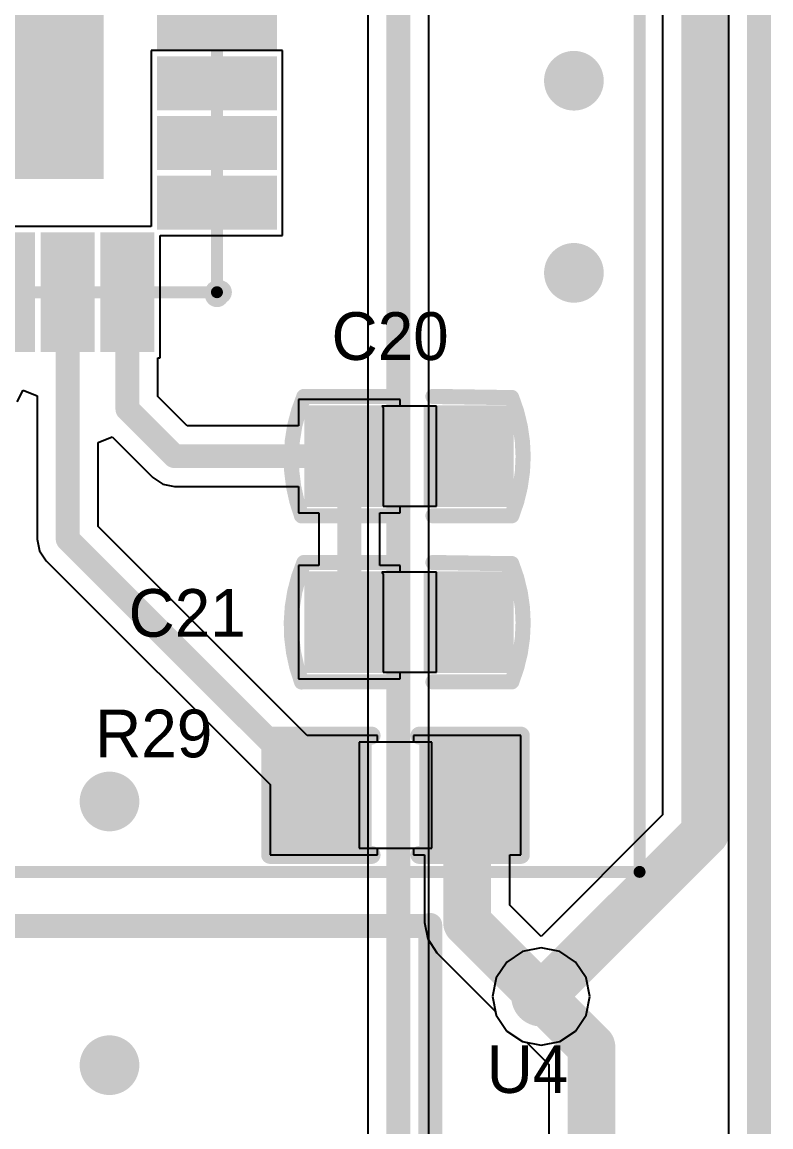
# Model space of a CAD drawing. Extents: x 10.58 to 11.54, y 9.91 to 15.27.
# Drawn here: x 11.174 to 11.421, y 12.2227 to 12.5872 of the extents above; entities that cross this region are included whole.
import ezdxf

# ---------------------------------------------------------------- set-up
doc = ezdxf.new("R2010")
doc.units = 0
doc.layers.get('0').update_dxf_attribs({"linetype": 'CONTINUOUS'})
for name, color, linetype in [('BOTTOMLAYER', 5, 'CONTINUOUS'), ('KEEPOUTLAYER', 6, 'CONTINUOUS'), ('MECHANICAL15', 56, 'CONTINUOUS'), ('MULTILAYER', 9, 'CONTINUOUS'), ('TOPLAYER', 1, 'CONTINUOUS'), ('TOPOVERLAY', 2, 'CONTINUOUS'), ('TOPPASTE', 8, 'CONTINUOUS'), ('TOPSOLDER', 216, 'CONTINUOUS'), ('VIAHOLELAYER', 16, 'CONTINUOUS')]:
    doc.layers.add(name, color=color, linetype=linetype)

# ---------------------------------------------------------------- blocks, each defined once
blk = doc.blocks.new('QFN32_AUDO01_2')
at = {"layer": 'MECHANICAL15', "const_width": 0.003937}
for points in [[(0, -0.019685), (0, 0.019685)], [(0.019685, 0), (-0.019685, 0)]]:
    blk.add_lwpolyline(points, dxfattribs=at)
at = {"layer": 'MECHANICAL15', "const_width": 0.001969}
for points in [[(-0.000984, 0.019685, 1), (0.000984, 0.019685, 1)], [(-0.020669, 0, 1), (-0.018701, 0, 1)], [(0.018701, 0, 1), (0.020669, 0, 1)], [(-0.000984, -0.019685, 1), (0.000984, -0.019685, 1)]]:
    blk.add_lwpolyline(points, format="xyb", close=True, dxfattribs=at)
at = {"layer": 'TOPLAYER'}
for points in [[(-0.073819, 0.082677), (-0.063976, 0.082677), (-0.073819, 0.114173), (-0.063976, 0.114173)], [(-0.054134, 0.082677), (-0.044291, 0.082677), (-0.054134, 0.114173), (-0.044291, 0.114173)], [(-0.034449, 0.082677), (-0.024606, 0.082677), (-0.034449, 0.114173), (-0.024606, 0.114173)], [(-0.014764, 0.082677), (-0.004921, 0.082677), (-0.014764, 0.114173), (-0.004921, 0.114173)], [(0.004921, 0.082677), (0.014764, 0.082677), (0.004921, 0.114173), (0.014764, 0.114173)], [(0.024606, 0.082677), (0.034449, 0.082677), (0.024606, 0.114173), (0.034449, 0.114173)], [(0.044291, 0.082677), (0.054134, 0.082677), (0.044291, 0.114173), (0.054134, 0.114173)], [(0.063976, 0.082677), (0.073819, 0.082677), (0.063976, 0.114173), (0.073819, 0.114173)], [(-0.082677, 0.063976), (-0.082677, 0.073819), (-0.114173, 0.063976), (-0.114173, 0.073819)], [(0.114173, 0.063976), (0.114173, 0.073819), (0.082677, 0.063976), (0.082677, 0.073819)], [(-0.057087, -0.057087), (0.057087, -0.057087), (-0.057087, 0.057087), (0.057087, 0.057087)], [(-0.082677, 0.044291), (-0.082677, 0.054134), (-0.114173, 0.044291), (-0.114173, 0.054134)], [(0.114173, 0.044291), (0.114173, 0.054134), (0.082677, 0.044291), (0.082677, 0.054134)], [(-0.082677, 0.024606), (-0.082677, 0.034449), (-0.114173, 0.024606), (-0.114173, 0.034449)], [(0.114173, 0.024606), (0.114173, 0.034449), (0.082677, 0.024606), (0.082677, 0.034449)], [(-0.082677, 0.004921), (-0.082677, 0.014764), (-0.114173, 0.004921), (-0.114173, 0.014764)], [(0.114173, 0.004921), (0.114173, 0.014764), (0.082677, 0.004921), (0.082677, 0.014764)], [(-0.082677, -0.014764), (-0.082677, -0.004921), (-0.114173, -0.014764), (-0.114173, -0.004921)], [(0.114173, -0.014764), (0.114173, -0.004921), (0.082677, -0.014764), (0.082677, -0.004921)], [(-0.082677, -0.034449), (-0.082677, -0.024606), (-0.114173, -0.034449), (-0.114173, -0.024606)], [(0.114173, -0.034449), (0.114173, -0.024606), (0.082677, -0.034449), (0.082677, -0.024606)], [(-0.082677, -0.054134), (-0.082677, -0.044291), (-0.114173, -0.054134), (-0.114173, -0.044291)], [(0.114173, -0.054134), (0.114173, -0.044291), (0.082677, -0.054134), (0.082677, -0.044291)], [(-0.082677, -0.073819), (-0.082677, -0.063976), (-0.114173, -0.073819), (-0.114173, -0.063976)], [(0.114173, -0.073819), (0.114173, -0.063976), (0.082677, -0.073819), (0.082677, -0.063976)], [(-0.073819, -0.114173), (-0.063976, -0.114173), (-0.073819, -0.082677), (-0.063976, -0.082677)], [(-0.054134, -0.114173), (-0.044291, -0.114173), (-0.054134, -0.082677), (-0.044291, -0.082677)], [(-0.034449, -0.114173), (-0.024606, -0.114173), (-0.034449, -0.082677), (-0.024606, -0.082677)], [(-0.014764, -0.114173), (-0.004921, -0.114173), (-0.014764, -0.082677), (-0.004921, -0.082677)], [(0.004921, -0.114173), (0.014764, -0.114173), (0.004921, -0.082677), (0.014764, -0.082677)], [(0.024606, -0.114173), (0.034449, -0.114173), (0.024606, -0.082677), (0.034449, -0.082677)], [(0.044291, -0.114173), (0.054134, -0.114173), (0.044291, -0.082677), (0.054134, -0.082677)], [(0.063976, -0.114173), (0.073819, -0.114173), (0.063976, -0.082677), (0.073819, -0.082677)]]:
    blk.add_solid(points, dxfattribs=at)
at = {"layer": 'TOPOVERLAY'}
for points, const_width in [([(-0.125, 0.13, 1), (-0.144685, 0.13, 1)], 0.009843), ([(-0.147146, 0.13, 1), (-0.142224, 0.13, 1)], 0.004921), ([(-0.127461, 0.13, 1), (-0.122539, 0.13, 1)], 0.004921), ([(-0.13, 0.125, 1), (-0.139843, 0.125, 1)], 0.009843), ([(-0.142303, 0.125, 1), (-0.137382, 0.125, 1)], 0.004921), ([(-0.132461, 0.125, 1), (-0.127539, 0.125, 1)], 0.004921), ([(-0.101378, 0.098425, 1), (-0.097441, 0.098425, 1)], 0.003937), ([(-0.100394, 0.099409, 1), (-0.096457, 0.099409, 1)], 0.003937), ([(-0.100394, 0.098425, 1), (-0.096457, 0.098425, 1)], 0.003937), ([(-0.100394, 0.098425, 1), (-0.096457, 0.098425, 1)], 0.003937), ([(0.096457, 0.099409, 1), (0.100394, 0.099409, 1)], 0.003937), ([(0.096457, 0.098425, 1), (0.100394, 0.098425, 1)], 0.003937), ([(0.096457, 0.098425, 1), (0.100394, 0.098425, 1)], 0.003937), ([(0.097441, 0.098425, 1), (0.101378, 0.098425, 1)], 0.003937), ([(-0.099409, 0.098425, 1), (-0.097441, 0.098425, 1)], 0.001969), ([(-0.099409, 0.098425, 1), (-0.097441, 0.098425, 1)], 0.001969), ([(0.097441, 0.098425, 1), (0.099409, 0.098425, 1)], 0.001969), ([(0.097441, 0.098425, 1), (0.099409, 0.098425, 1)], 0.001969), ([(-0.101378, -0.098425, 1), (-0.097441, -0.098425, 1)], 0.003937), ([(-0.100394, -0.098425, 1), (-0.096457, -0.098425, 1)], 0.003937), ([(-0.100394, -0.098425, 1), (-0.096457, -0.098425, 1)], 0.003937), ([(0.096457, -0.098425, 1), (0.100394, -0.098425, 1)], 0.003937), ([(0.096457, -0.098425, 1), (0.100394, -0.098425, 1)], 0.003937), ([(0.097441, -0.098425, 1), (0.101378, -0.098425, 1)], 0.003937), ([(-0.100394, -0.099409, 1), (-0.096457, -0.099409, 1)], 0.003937), ([(-0.099409, -0.098425, 1), (-0.097441, -0.098425, 1)], 0.001969), ([(-0.099409, -0.098425, 1), (-0.097441, -0.098425, 1)], 0.001969), ([(0.096457, -0.099409, 1), (0.100394, -0.099409, 1)], 0.003937), ([(0.097441, -0.098425, 1), (0.099409, -0.098425, 1)], 0.001969), ([(0.097441, -0.098425, 1), (0.099409, -0.098425, 1)], 0.001969)]:
    blk.add_lwpolyline(points, format="xyb", close=True, dxfattribs=dict(at, const_width=const_width))
for points, const_width in [([(-0.098425, 0.098425), (-0.099409, 0.098425)], 0.007874), ([(-0.098425, 0.098425), (-0.098425, 0.099409)], 0.007874), ([(0.098425, 0.098425), (0.098425, 0.099409)], 0.007874), ([(0.099409, 0.098425), (0.098425, 0.098425)], 0.007874), ([(0.098425, 0.098425), (-0.098425, 0.098425)], 0.003937), ([(-0.098425, -0.098425), (-0.098425, 0.098425)], 0.003937), ([(0.098425, -0.098425), (0.098425, 0.098425)], 0.003937), ([(-0.098425, -0.098425), (-0.099409, -0.098425)], 0.007874), ([(-0.098425, -0.099409), (-0.098425, -0.098425)], 0.007874), ([(0.098425, -0.099409), (0.098425, -0.098425)], 0.007874), ([(0.099409, -0.098425), (0.098425, -0.098425)], 0.007874), ([(0.098425, -0.098425), (-0.098425, -0.098425)], 0.003937)]:
    blk.add_lwpolyline(points, dxfattribs=dict(at, const_width=const_width))
at = {"layer": 'TOPPASTE'}
for points in [[(-0.073819, 0.082677), (-0.063976, 0.082677), (-0.073819, 0.114173), (-0.063976, 0.114173)], [(-0.054134, 0.082677), (-0.044291, 0.082677), (-0.054134, 0.114173), (-0.044291, 0.114173)], [(-0.034449, 0.082677), (-0.024606, 0.082677), (-0.034449, 0.114173), (-0.024606, 0.114173)], [(-0.014764, 0.082677), (-0.004921, 0.082677), (-0.014764, 0.114173), (-0.004921, 0.114173)], [(0.004921, 0.082677), (0.014764, 0.082677), (0.004921, 0.114173), (0.014764, 0.114173)], [(0.024606, 0.082677), (0.034449, 0.082677), (0.024606, 0.114173), (0.034449, 0.114173)], [(0.044291, 0.082677), (0.054134, 0.082677), (0.044291, 0.114173), (0.054134, 0.114173)], [(0.063976, 0.082677), (0.073819, 0.082677), (0.063976, 0.114173), (0.073819, 0.114173)], [(-0.082677, 0.063976), (-0.082677, 0.073819), (-0.114173, 0.063976), (-0.114173, 0.073819)], [(0.114173, 0.063976), (0.114173, 0.073819), (0.082677, 0.063976), (0.082677, 0.073819)], [(-0.057087, -0.057087), (0.057087, -0.057087), (-0.057087, 0.057087), (0.057087, 0.057087)], [(-0.082677, 0.044291), (-0.082677, 0.054134), (-0.114173, 0.044291), (-0.114173, 0.054134)], [(0.114173, 0.044291), (0.114173, 0.054134), (0.082677, 0.044291), (0.082677, 0.054134)], [(-0.082677, 0.024606), (-0.082677, 0.034449), (-0.114173, 0.024606), (-0.114173, 0.034449)], [(0.114173, 0.024606), (0.114173, 0.034449), (0.082677, 0.024606), (0.082677, 0.034449)], [(-0.082677, 0.004921), (-0.082677, 0.014764), (-0.114173, 0.004921), (-0.114173, 0.014764)], [(0.114173, 0.004921), (0.114173, 0.014764), (0.082677, 0.004921), (0.082677, 0.014764)], [(-0.082677, -0.014764), (-0.082677, -0.004921), (-0.114173, -0.014764), (-0.114173, -0.004921)], [(0.114173, -0.014764), (0.114173, -0.004921), (0.082677, -0.014764), (0.082677, -0.004921)], [(-0.082677, -0.034449), (-0.082677, -0.024606), (-0.114173, -0.034449), (-0.114173, -0.024606)], [(0.114173, -0.034449), (0.114173, -0.024606), (0.082677, -0.034449), (0.082677, -0.024606)], [(-0.082677, -0.054134), (-0.082677, -0.044291), (-0.114173, -0.054134), (-0.114173, -0.044291)], [(0.114173, -0.054134), (0.114173, -0.044291), (0.082677, -0.054134), (0.082677, -0.044291)], [(-0.082677, -0.073819), (-0.082677, -0.063976), (-0.114173, -0.073819), (-0.114173, -0.063976)], [(0.114173, -0.073819), (0.114173, -0.063976), (0.082677, -0.073819), (0.082677, -0.063976)], [(-0.073819, -0.114173), (-0.063976, -0.114173), (-0.073819, -0.082677), (-0.063976, -0.082677)], [(-0.054134, -0.114173), (-0.044291, -0.114173), (-0.054134, -0.082677), (-0.044291, -0.082677)], [(-0.034449, -0.114173), (-0.024606, -0.114173), (-0.034449, -0.082677), (-0.024606, -0.082677)], [(-0.014764, -0.114173), (-0.004921, -0.114173), (-0.014764, -0.082677), (-0.004921, -0.082677)], [(0.004921, -0.114173), (0.014764, -0.114173), (0.004921, -0.082677), (0.014764, -0.082677)], [(0.024606, -0.114173), (0.034449, -0.114173), (0.024606, -0.082677), (0.034449, -0.082677)], [(0.044291, -0.114173), (0.054134, -0.114173), (0.044291, -0.082677), (0.054134, -0.082677)], [(0.063976, -0.114173), (0.073819, -0.114173), (0.063976, -0.082677), (0.073819, -0.082677)]]:
    blk.add_solid(points, dxfattribs=at)
at = {"layer": 'TOPSOLDER'}
for points in [[(-0.077819, 0.078677), (-0.059976, 0.078677), (-0.077819, 0.118173), (-0.059976, 0.118173)], [(-0.058134, 0.078677), (-0.040291, 0.078677), (-0.058134, 0.118173), (-0.040291, 0.118173)], [(-0.038449, 0.078677), (-0.020606, 0.078677), (-0.038449, 0.118173), (-0.020606, 0.118173)], [(-0.018764, 0.078677), (-0.000921, 0.078677), (-0.018764, 0.118173), (-0.000921, 0.118173)], [(0.000921, 0.078677), (0.018764, 0.078677), (0.000921, 0.118173), (0.018764, 0.118173)], [(0.020606, 0.078677), (0.038449, 0.078677), (0.020606, 0.118173), (0.038449, 0.118173)], [(0.040291, 0.078677), (0.058134, 0.078677), (0.040291, 0.118173), (0.058134, 0.118173)], [(0.059976, 0.078677), (0.077819, 0.078677), (0.059976, 0.118173), (0.077819, 0.118173)], [(-0.078677, 0.059976), (-0.078677, 0.077819), (-0.118173, 0.059976), (-0.118173, 0.077819)], [(0.118173, 0.059976), (0.118173, 0.077819), (0.078677, 0.059976), (0.078677, 0.077819)], [(-0.061087, -0.061087), (0.061087, -0.061087), (-0.061087, 0.061087), (0.061087, 0.061087)], [(-0.078677, 0.040291), (-0.078677, 0.058134), (-0.118173, 0.040291), (-0.118173, 0.058134)], [(0.118173, 0.040291), (0.118173, 0.058134), (0.078677, 0.040291), (0.078677, 0.058134)], [(-0.078677, 0.020606), (-0.078677, 0.038449), (-0.118173, 0.020606), (-0.118173, 0.038449)], [(0.118173, 0.020606), (0.118173, 0.038449), (0.078677, 0.020606), (0.078677, 0.038449)], [(-0.078677, 0.000921), (-0.078677, 0.018764), (-0.118173, 0.000921), (-0.118173, 0.018764)], [(0.118173, 0.000921), (0.118173, 0.018764), (0.078677, 0.000921), (0.078677, 0.018764)], [(-0.078677, -0.018764), (-0.078677, -0.000921), (-0.118173, -0.018764), (-0.118173, -0.000921)], [(0.118173, -0.018764), (0.118173, -0.000921), (0.078677, -0.018764), (0.078677, -0.000921)], [(-0.078677, -0.038449), (-0.078677, -0.020606), (-0.118173, -0.038449), (-0.118173, -0.020606)], [(0.118173, -0.038449), (0.118173, -0.020606), (0.078677, -0.038449), (0.078677, -0.020606)], [(-0.078677, -0.058134), (-0.078677, -0.040291), (-0.118173, -0.058134), (-0.118173, -0.040291)], [(0.118173, -0.058134), (0.118173, -0.040291), (0.078677, -0.058134), (0.078677, -0.040291)], [(-0.078677, -0.077819), (-0.078677, -0.059976), (-0.118173, -0.077819), (-0.118173, -0.059976)], [(0.118173, -0.077819), (0.118173, -0.059976), (0.078677, -0.077819), (0.078677, -0.059976)], [(-0.077819, -0.118173), (-0.059976, -0.118173), (-0.077819, -0.078677), (-0.059976, -0.078677)], [(-0.058134, -0.118173), (-0.040291, -0.118173), (-0.058134, -0.078677), (-0.040291, -0.078677)], [(-0.038449, -0.118173), (-0.020606, -0.118173), (-0.038449, -0.078677), (-0.020606, -0.078677)], [(-0.018764, -0.118173), (-0.000921, -0.118173), (-0.018764, -0.078677), (-0.000921, -0.078677)], [(0.000921, -0.118173), (0.018764, -0.118173), (0.000921, -0.078677), (0.018764, -0.078677)], [(0.020606, -0.118173), (0.038449, -0.118173), (0.020606, -0.078677), (0.038449, -0.078677)], [(0.040291, -0.118173), (0.058134, -0.118173), (0.040291, -0.078677), (0.058134, -0.078677)], [(0.059976, -0.118173), (0.077819, -0.118173), (0.059976, -0.078677), (0.077819, -0.078677)]]:
    blk.add_solid(points, dxfattribs=at)
blk = doc.blocks.new('R_0402_7')
at = {"layer": 'TOPLAYER'}
for p, q in [((0.017, 0.0175), (-0.007, 0.0175)), ((-0.007, 0.0175), (-0.007, -0.0175)), ((0.017, -0.0175), (0.017, 0.0175)), ((-0.007, -0.0175), (0.017, -0.0175))]:
    blk.add_line(p, q, dxfattribs=at)
for points in [[(-0.006811, -0.01378), (-0.006811, 0.01378), (-0.030433, -0.01378), (-0.030433, 0.01378)], [(0.040433, -0.01378), (0.040433, 0.01378), (0.016811, -0.01378), (0.016811, 0.01378)]]:
    blk.add_solid(points, dxfattribs=at)
at = {"layer": 'TOPOVERLAY', "const_width": 0.005906}
for points in [[(-0.036339, 0.019685), (-0.036339, -0.019685)], [(-0.002874, 0.019685), (-0.036339, 0.019685)], [(0.046339, 0.019685), (0.012874, 0.019685)], [(0.046339, 0.019685), (0.046339, -0.019685)], [(-0.002874, -0.019685), (-0.036339, -0.019685)], [(0.046339, -0.019685), (0.012874, -0.019685)]]:
    blk.add_lwpolyline(points, dxfattribs=at)
at = {"layer": 'TOPOVERLAY', "const_width": 0.002953}
for points in [[(-0.037815, 0.019685, 1), (-0.034862, 0.019685, 1)], [(-0.037815, 0.019685, 1), (-0.034862, 0.019685, 1)], [(-0.00435, 0.019685, 1), (-0.001398, 0.019685, 1)], [(0.011398, 0.019685, 1), (0.01435, 0.019685, 1)], [(0.044862, 0.019685, 1), (0.047815, 0.019685, 1)], [(0.044862, 0.019685, 1), (0.047815, 0.019685, 1)], [(-0.037815, -0.019685, 1), (-0.034862, -0.019685, 1)], [(-0.037815, -0.019685, 1), (-0.034862, -0.019685, 1)], [(-0.00435, -0.019685, 1), (-0.001398, -0.019685, 1)], [(0.011398, -0.019685, 1), (0.01435, -0.019685, 1)], [(0.044862, -0.019685, 1), (0.047815, -0.019685, 1)], [(0.044862, -0.019685, 1), (0.047815, -0.019685, 1)]]:
    blk.add_lwpolyline(points, format="xyb", close=True, dxfattribs=at)
at = {"layer": 'TOPPASTE'}
for points in [[(-0.006811, -0.01378), (-0.006811, 0.01378), (-0.030433, -0.01378), (-0.030433, 0.01378)], [(0.040433, -0.01378), (0.040433, 0.01378), (0.016811, -0.01378), (0.016811, 0.01378)]]:
    blk.add_solid(points, dxfattribs=at)
at = {"layer": 'TOPSOLDER'}
for points in [[(-0.002811, -0.01778), (-0.002811, 0.01778), (-0.034433, -0.01778), (-0.034433, 0.01778)], [(0.044433, -0.01778), (0.044433, 0.01778), (0.012811, -0.01778), (0.012811, 0.01778)]]:
    blk.add_solid(points, dxfattribs=at)
blk = doc.blocks.new('C_0402_15')
at = {"layer": 'TOPLAYER'}
for p, q in [((0.008518, 0.0165), (-0.008982, 0.0165)), ((-0.008982, 0.0165), (-0.008982, -0.0165)), ((0.008518, -0.016), (0.008518, 0.0165)), ((-0.008982, -0.0165), (0.009018, -0.0165)), ((0.009018, -0.0165), (0.008518, -0.016))]:
    blk.add_line(p, q, dxfattribs=at)
for points in [[(-0.00884, -0.012795), (-0.00884, 0.012795), (-0.030494, -0.012795), (-0.030494, 0.012795)], [(0.03053, -0.012795), (0.03053, 0.012795), (0.008876, -0.012795), (0.008876, 0.012795)]]:
    blk.add_solid(points, dxfattribs=at)
at = {"layer": 'TOPOVERLAY', "const_width": 0.005}
for points in [[(-0.03382, -0.019341, -0.193022), (-0.033854, 0.01965)], [(0.035464, 0.019716, -0.191665), (0.034708, -0.019637)]]:
    blk.add_lwpolyline(points, format="xyb", dxfattribs=at)
at = {"layer": 'TOPOVERLAY', "const_width": 0.0025}
for points in [[(-0.035104, 0.01965, 1), (-0.032604, 0.01965, 1)], [(-0.03509, 0.019685, 1), (-0.03259, 0.019685, 1)], [(-0.009106, 0.019685, 1), (-0.006606, 0.019685, 1)], [(0.006642, 0.019685, 1), (0.009142, 0.019685, 1)], [(0.034214, 0.019716, 1), (0.036714, 0.019716, 1)], [(0.034225, 0.019685, 1), (0.036726, 0.019685, 1)], [(-0.03509, -0.019291, 1), (-0.03259, -0.019291, 1)], [(-0.03507, -0.019341, 1), (-0.03257, -0.019341, 1)], [(-0.009106, -0.019685, 1), (-0.006606, -0.019685, 1)], [(0.006642, -0.019685, 1), (0.009142, -0.019685, 1)], [(0.033438, -0.019685, 1), (0.035938, -0.019685, 1)], [(0.033458, -0.019637, 1), (0.035958, -0.019637, 1)]]:
    blk.add_lwpolyline(points, format="xyb", close=True, dxfattribs=at)
at = {"layer": 'TOPOVERLAY', "const_width": 0.005}
for points in [[(-0.007856, 0.019685), (-0.03384, 0.019685)], [(0.035476, 0.019685), (0.007892, 0.019685)], [(-0.007856, -0.019685), (-0.03384, -0.019291)], [(0.034688, -0.019685), (0.007892, -0.019685)]]:
    blk.add_lwpolyline(points, dxfattribs=at)
at = {"layer": 'TOPPASTE'}
for points in [[(-0.00884, -0.012795), (-0.00884, 0.012795), (-0.030494, -0.012795), (-0.030494, 0.012795)], [(0.03053, -0.012795), (0.03053, 0.012795), (0.008876, -0.012795), (0.008876, 0.012795)]]:
    blk.add_solid(points, dxfattribs=at)
at = {"layer": 'TOPSOLDER'}
for points in [[(-0.00484, -0.016795), (-0.00484, 0.016795), (-0.034494, -0.016795), (-0.034494, 0.016795)], [(0.03453, -0.016795), (0.03453, 0.016795), (0.004876, -0.016795), (0.004876, 0.016795)]]:
    blk.add_solid(points, dxfattribs=at)
blk = doc.blocks.new('C_0402_16')
at = {"layer": 'TOPLAYER'}
for p, q in [((0.008518, 0.0165), (-0.008982, 0.0165)), ((-0.008982, 0.0165), (-0.008982, -0.0165)), ((0.008518, -0.016), (0.008518, 0.0165)), ((-0.008982, -0.0165), (0.009018, -0.0165)), ((0.009018, -0.0165), (0.008518, -0.016))]:
    blk.add_line(p, q, dxfattribs=at)
for points in [[(-0.00884, -0.012795), (-0.00884, 0.012795), (-0.030494, -0.012795), (-0.030494, 0.012795)], [(0.03053, -0.012795), (0.03053, 0.012795), (0.008876, -0.012795), (0.008876, 0.012795)]]:
    blk.add_solid(points, dxfattribs=at)
at = {"layer": 'TOPOVERLAY', "const_width": 0.005}
for points in [[(-0.03382, -0.019341, -0.193022), (-0.033854, 0.01965)], [(0.035464, 0.019716, -0.191665), (0.034708, -0.019637)]]:
    blk.add_lwpolyline(points, format="xyb", dxfattribs=at)
at = {"layer": 'TOPOVERLAY', "const_width": 0.0025}
for points in [[(-0.035104, 0.01965, 1), (-0.032604, 0.01965, 1)], [(-0.03509, 0.019685, 1), (-0.03259, 0.019685, 1)], [(-0.009106, 0.019685, 1), (-0.006606, 0.019685, 1)], [(0.006642, 0.019685, 1), (0.009142, 0.019685, 1)], [(0.034214, 0.019716, 1), (0.036714, 0.019716, 1)], [(0.034225, 0.019685, 1), (0.036726, 0.019685, 1)], [(-0.03509, -0.019291, 1), (-0.03259, -0.019291, 1)], [(-0.03507, -0.019341, 1), (-0.03257, -0.019341, 1)], [(-0.009106, -0.019685, 1), (-0.006606, -0.019685, 1)], [(0.006642, -0.019685, 1), (0.009142, -0.019685, 1)], [(0.033438, -0.019685, 1), (0.035938, -0.019685, 1)], [(0.033458, -0.019637, 1), (0.035958, -0.019637, 1)]]:
    blk.add_lwpolyline(points, format="xyb", close=True, dxfattribs=at)
at = {"layer": 'TOPOVERLAY', "const_width": 0.005}
for points in [[(-0.007856, 0.019685), (-0.03384, 0.019685)], [(0.035476, 0.019685), (0.007892, 0.019685)], [(-0.007856, -0.019685), (-0.03384, -0.019291)], [(0.034688, -0.019685), (0.007892, -0.019685)]]:
    blk.add_lwpolyline(points, dxfattribs=at)
at = {"layer": 'TOPPASTE'}
for points in [[(-0.00884, -0.012795), (-0.00884, 0.012795), (-0.030494, -0.012795), (-0.030494, 0.012795)], [(0.03053, -0.012795), (0.03053, 0.012795), (0.008876, -0.012795), (0.008876, 0.012795)]]:
    blk.add_solid(points, dxfattribs=at)
at = {"layer": 'TOPSOLDER'}
for points in [[(-0.00484, -0.016795), (-0.00484, 0.016795), (-0.034494, -0.016795), (-0.034494, 0.016795)], [(0.03453, -0.016795), (0.03453, 0.016795), (0.004876, -0.016795), (0.004876, 0.016795)]]:
    blk.add_solid(points, dxfattribs=at)
blk = doc.blocks.new('SOT_223_27')
at = {"layer": 'TOPLAYER'}
for points in [[(-0.064961, 0.153543), (-0.064961, 0.094488), (0.064961, 0.153543), (0.064961, 0.094488)], [(-0.110236, -0.094488), (-0.110236, -0.153543), (-0.070866, -0.094488), (-0.070866, -0.153543)], [(-0.019685, -0.094488), (-0.019685, -0.153543), (0.019685, -0.094488), (0.019685, -0.153543)], [(0.070866, -0.094488), (0.070866, -0.153543), (0.110236, -0.094488), (0.110236, -0.153543)]]:
    blk.add_solid(points, dxfattribs=at)
at = {"layer": 'TOPOVERLAY', "const_width": 0.007874}
for points in [[(0, 0.070866), (-0.148032, 0.070866)], [(-0.147638, -0.068898), (-0.147638, 0.070472)], [(0.143701, 0.070866), (-0.011417, 0.070866)], [(0.145669, -0.070866), (0.145669, 0.070472)], [(-0.145669, -0.070866), (-0.147638, -0.068898)], [(0.145669, -0.070866), (-0.145669, -0.070866)]]:
    blk.add_lwpolyline(points, dxfattribs=at)
at = {"layer": 'TOPOVERLAY', "const_width": 0.003937}
for points in [[(-0.15, 0.070866, 1), (-0.146063, 0.070866, 1)], [(-0.149606, 0.070472, 1), (-0.145669, 0.070472, 1)], [(-0.013386, 0.070866, 1), (-0.009449, 0.070866, 1)], [(-0.001969, 0.070866, 1), (0.001969, 0.070866, 1)], [(0.141732, 0.070866, 1), (0.145669, 0.070866, 1)], [(0.143701, 0.070472, 1), (0.147638, 0.070472, 1)], [(-0.149606, -0.068898, 1), (-0.145669, -0.068898, 1)], [(-0.149606, -0.068898, 1), (-0.145669, -0.068898, 1)], [(-0.147638, -0.070866, 1), (-0.143701, -0.070866, 1)], [(-0.147638, -0.070866, 1), (-0.143701, -0.070866, 1)], [(0.143701, -0.070866, 1), (0.147638, -0.070866, 1)], [(0.143701, -0.070866, 1), (0.147638, -0.070866, 1)]]:
    blk.add_lwpolyline(points, format="xyb", close=True, dxfattribs=at)
at = {"layer": 'TOPPASTE'}
for points in [[(-0.064961, 0.153543), (-0.064961, 0.094488), (0.064961, 0.153543), (0.064961, 0.094488)], [(-0.110236, -0.094488), (-0.110236, -0.153543), (-0.070866, -0.094488), (-0.070866, -0.153543)], [(-0.019685, -0.094488), (-0.019685, -0.153543), (0.019685, -0.094488), (0.019685, -0.153543)], [(0.070866, -0.094488), (0.070866, -0.153543), (0.110236, -0.094488), (0.110236, -0.153543)]]:
    blk.add_solid(points, dxfattribs=at)
at = {"layer": 'TOPSOLDER'}
for points in [[(-0.068961, 0.157543), (-0.068961, 0.090488), (0.068961, 0.157543), (0.068961, 0.090488)], [(-0.114236, -0.090488), (-0.114236, -0.157543), (-0.066866, -0.090488), (-0.066866, -0.157543)], [(-0.023685, -0.090488), (-0.023685, -0.157543), (0.023685, -0.090488), (0.023685, -0.157543)], [(0.066866, -0.090488), (0.066866, -0.157543), (0.114236, -0.090488), (0.114236, -0.157543)]]:
    blk.add_solid(points, dxfattribs=at)

msp = doc.modelspace()

# ---------------------------------------------------------------- linework, layer by layer
at = {"layer": 'BOTTOMLAYER'}
for p, q in [((11.308158, 11.842682), (11.308158, 13.178847)), ((11.288087, 12.983763), (11.288087, 11.842682)), ((11.406985, 12.641469), (11.406985, 10.706622)), ((11.339036, 12.280507), (11.333827, 12.277026)), ((11.345181, 12.281729), (11.339036, 12.280507)), ((11.351325, 12.280507), (11.345181, 12.281729)), ((11.356535, 12.277026), (11.351325, 12.280507)), ((11.333827, 12.277026), (11.330346, 12.271817)), ((11.360015, 12.271817), (11.356535, 12.277026)), ((11.330346, 12.271817), (11.329124, 12.265672)), ((11.361237, 12.265672), (11.360015, 12.271817)), ((11.329124, 12.265672), (11.330346, 12.259528)), ((11.360015, 12.259528), (11.361237, 12.265672)), ((11.330346, 12.259528), (11.333827, 12.254319)), ((11.356535, 12.254319), (11.360015, 12.259528)), ((11.333827, 12.254319), (11.339036, 12.250838)), ((11.351325, 12.250838), (11.356535, 12.254319)), ((11.339036, 12.250838), (11.345181, 12.249616)), ((11.345181, 12.249616), (11.351325, 12.250838))]:
    msp.add_line(p, q, dxfattribs=at)
at = {"layer": 'BOTTOMLAYER', "const_width": 0.007874}
msp.add_lwpolyline([(11.298123, 11.830447), (11.298123, 13.191082)], dxfattribs=at)
at = {"layer": 'BOTTOMLAYER', "const_width": 0.009843}
for points in [[(11.351075, 12.567849, 1), (11.360918, 12.567849, 1)], [(11.351075, 12.504463, 1), (11.360918, 12.504463, 1)], [(11.197926, 12.330053, 1), (11.207768, 12.330053, 1)], [(11.34026, 12.265672, 1), (11.350102, 12.265672, 1)], [(11.197926, 12.243045, 1), (11.207768, 12.243045, 1)]]:
    msp.add_lwpolyline(points, format="xyb", close=True, dxfattribs=at)
at = {"layer": 'KEEPOUTLAYER', "const_width": 0.007874}
msp.add_lwpolyline([(11.417021, 10.696586), (11.417021, 12.641469)], dxfattribs=at)
at = {"layer": 'MULTILAYER', "const_width": 0.009843}
for points in [[(11.351075, 12.567849, 1), (11.360918, 12.567849, 1)], [(11.351075, 12.504463, 1), (11.360918, 12.504463, 1)], [(11.197926, 12.330053, 1), (11.207768, 12.330053, 1)], [(11.34026, 12.265672, 1), (11.350102, 12.265672, 1)], [(11.197926, 12.243045, 1), (11.207768, 12.243045, 1)]]:
    msp.add_lwpolyline(points, format="xyb", close=True, dxfattribs=at)
at = {"layer": 'TOPLAYER'}
for p, q in [((11.385255, 12.683311), (11.385255, 12.325615)), ((11.259937, 12.5778), (11.216631, 12.5778)), ((11.216631, 12.5778), (11.216631, 12.556146)), ((11.259937, 12.556146), (11.259937, 12.5778)), ((11.216631, 12.556146), (11.216631, 12.536461)), ((11.259937, 12.536461), (11.259937, 12.556146)), ((11.216631, 12.536461), (11.216631, 12.519729)), ((11.259937, 12.516776), (11.259937, 12.536461)), ((11.216631, 12.519729), (11.15856, 12.519729)), ((11.219583, 12.476422), (11.219583, 12.516776)), ((11.219583, 12.516776), (11.259937, 12.516776)), ((11.218792, 12.463675), (11.218792, 12.476422)), ((11.218792, 12.476422), (11.219583, 12.476422)), ((11.172447, 12.461943), (11.174417, 12.465777)), ((11.174417, 12.465777), (11.179036, 12.463864)), ((11.179036, 12.463864), (11.179036, 12.416566)), ((11.228431, 12.454036), (11.218792, 12.463675)), ((11.298688, 12.462701), (11.265224, 12.462701)), ((11.265224, 12.462701), (11.265224, 12.454036)), ((11.298688, 12.460501), (11.298688, 12.462701)), ((11.310641, 12.460501), (11.298688, 12.460501)), ((11.310641, 12.427501), (11.310641, 12.460501)), ((11.265224, 12.454036), (11.228431, 12.454036)), ((11.199107, 12.448443), (11.203726, 12.450357)), ((11.199107, 12.420723), (11.199107, 12.448443)), ((11.203726, 12.450357), (11.217178, 12.436905)), ((11.217178, 12.436905), (11.220434, 12.434729)), ((11.220434, 12.434729), (11.224274, 12.433965)), ((11.224274, 12.433965), (11.265224, 12.433965)), ((11.265224, 12.433965), (11.265224, 12.4253)), ((11.298688, 12.4253), (11.298688, 12.427501)), ((11.298688, 12.427501), (11.310641, 12.427501)), ((11.265224, 12.4253), (11.271921, 12.4253)), ((11.271921, 12.4253), (11.271921, 12.407901)), ((11.291991, 12.407901), (11.291991, 12.4253)), ((11.291991, 12.4253), (11.298688, 12.4253)), ((11.268044, 12.351786), (11.199107, 12.420723)), ((11.179036, 12.416566), (11.179036, 12.416566)), ((11.179036, 12.416566), (11.179036, 12.416566)), ((11.179036, 12.416566), (11.1798, 12.412726)), ((11.1798, 12.412726), (11.181975, 12.40947)), ((11.181975, 12.40947), (11.25582, 12.335625)), ((11.271921, 12.407901), (11.265224, 12.407901)), ((11.265224, 12.407901), (11.265224, 12.3705)), ((11.298688, 12.407901), (11.291991, 12.407901)), ((11.298688, 12.405701), (11.298688, 12.407901)), ((11.310641, 12.405701), (11.298688, 12.405701)), ((11.310641, 12.372701), (11.310641, 12.405701)), ((11.298688, 12.3705), (11.298688, 12.372701)), ((11.298688, 12.372701), (11.310641, 12.372701)), ((11.265224, 12.3705), (11.298688, 12.3705)), ((11.291253, 12.351786), (11.268044, 12.351786)), ((11.291253, 12.349601), (11.291253, 12.351786)), ((11.338497, 12.351786), (11.303064, 12.351786)), ((11.303064, 12.351786), (11.303064, 12.349601)), ((11.338497, 12.312416), (11.338497, 12.351786)), ((11.303064, 12.349601), (11.291253, 12.349601)), ((11.25582, 12.335625), (11.25582, 12.312416)), ((11.385255, 12.325615), (11.345181, 12.285541)), ((11.291253, 12.312416), (11.291253, 12.314601)), ((11.291253, 12.314601), (11.303064, 12.314601)), ((11.303064, 12.314601), (11.303064, 12.312416)), ((11.25582, 12.312416), (11.291253, 12.312416)), ((11.303064, 12.312416), (11.306731, 12.312416)), ((11.306731, 12.312416), (11.306731, 12.290072)), ((11.33483, 12.295892), (11.33483, 12.312416)), ((11.33483, 12.312416), (11.338497, 12.312416)), ((11.345181, 12.285541), (11.33483, 12.295892)), ((11.306731, 12.290072), (11.306731, 12.290072)), ((11.306731, 12.290072), (11.306731, 12.290072)), ((11.306731, 12.290072), (11.307801, 12.284696)), ((11.307801, 12.284696), (11.310846, 12.280138)), ((11.310846, 12.280138), (11.330071, 12.260913)), ((11.330071, 12.260913), (11.330346, 12.259528)), ((11.330346, 12.259528), (11.333827, 12.254319)), ((11.333827, 12.254319), (11.339036, 12.250838)), ((11.339036, 12.250838), (11.340422, 12.250562)), ((11.340422, 12.250562), (11.347725, 12.243259)), ((11.347725, 12.243259), (11.347725, 12.212167))]:
    msp.add_line(p, q, dxfattribs=at)
for points, const_width in [([(11.399304, 12.319796), (11.399304, 12.68913)], 0.015748), ([(11.189071, 12.416566), (11.189071, 12.498075)], 0.007874), ([(11.208756, 12.459519), (11.208756, 12.498075)], 0.007874), ([(11.208756, 12.459519), (11.224274, 12.444001)], 0.007874), ([(11.224274, 12.444001), (11.281956, 12.444001)], 0.007874), ([(11.281956, 12.389201), (11.281956, 12.444001)], 0.007874), ([(11.189071, 12.416566), (11.273537, 12.332101)], 0.007874), ([(11.320781, 12.290072), (11.320781, 12.332101)], 0.015748), ([(11.345181, 12.265672), (11.399304, 12.319796)], 0.015748), ([(11.320781, 12.290072), (11.345181, 12.265672)], 0.015748), ([(11.345181, 12.265672), (11.361774, 12.249079)], 0.015748), ([(11.361774, 12.141301), (11.361774, 12.249079)], 0.015748)]:
    msp.add_lwpolyline(points, dxfattribs=dict(at, const_width=const_width))
for points, const_width in [([(11.351075, 12.567849, 1), (11.360918, 12.567849, 1)], 0.009843), ([(11.351075, 12.504463, 1), (11.360918, 12.504463, 1)], 0.009843), ([(11.187103, 12.498075, 1), (11.19104, 12.498075, 1)], 0.003937), ([(11.206788, 12.498075, 1), (11.210725, 12.498075, 1)], 0.003937), ([(11.206788, 12.459519, 1), (11.210725, 12.459519, 1)], 0.003937), ([(11.206788, 12.459519, 1), (11.210725, 12.459519, 1)], 0.003937), ([(11.222306, 12.444001, 1), (11.226243, 12.444001, 1)], 0.003937), ([(11.222306, 12.444001, 1), (11.226243, 12.444001, 1)], 0.003937), ([(11.279987, 12.444001, 1), (11.283924, 12.444001, 1)], 0.003937), ([(11.279987, 12.444001, 1), (11.283924, 12.444001, 1)], 0.003937), ([(11.187103, 12.416566, 1), (11.19104, 12.416566, 1)], 0.003937), ([(11.187103, 12.416566, 1), (11.19104, 12.416566, 1)], 0.003937), ([(11.279987, 12.389201, 1), (11.283924, 12.389201, 1)], 0.003937), ([(11.197926, 12.330053, 1), (11.207768, 12.330053, 1)], 0.009843), ([(11.316844, 12.332101, 1), (11.324718, 12.332101, 1)], 0.007874), ([(11.271568, 12.332101, 1), (11.275505, 12.332101, 1)], 0.003937), ([(11.395367, 12.319796, 1), (11.403241, 12.319796, 1)], 0.007874), ([(11.395367, 12.319796, 1), (11.403241, 12.319796, 1)], 0.007874), ([(11.316844, 12.290072, 1), (11.324718, 12.290072, 1)], 0.007874), ([(11.316844, 12.290072, 1), (11.324718, 12.290072, 1)], 0.007874), ([(11.34026, 12.265672, 1), (11.350102, 12.265672, 1)], 0.009843), ([(11.341244, 12.265672, 1), (11.349118, 12.265672, 1)], 0.007874), ([(11.341244, 12.265672, 1), (11.349118, 12.265672, 1)], 0.007874), ([(11.341244, 12.265672, 1), (11.349118, 12.265672, 1)], 0.007874), ([(11.357838, 12.249079, 1), (11.365711, 12.249079, 1)], 0.007874), ([(11.357838, 12.249079, 1), (11.365711, 12.249079, 1)], 0.007874), ([(11.197926, 12.243045, 1), (11.207768, 12.243045, 1)], 0.009843)]:
    msp.add_lwpolyline(points, format="xyb", close=True, dxfattribs=dict(at, const_width=const_width))
at = {"layer": 'TOPOVERLAY', "const_width": 0.003937}
for points in [[(11.37765, 12.306825), (11.37765, 13.448557)], [(10.865839, 12.306825), (11.37765, 12.306825)]]:
    msp.add_lwpolyline(points, dxfattribs=at)
at = {"layer": 'TOPOVERLAY', "const_width": 0.001969}
msp.add_lwpolyline([(11.376666, 12.306825, 1), (11.378634, 12.306825, 1)], format="xyb", close=True, dxfattribs=at)
msp.add_lwpolyline([(11.376666, 12.306825, 1), (11.378634, 12.306825, 1)], format="xyb", close=True, dxfattribs=at)
at = {"layer": 'VIAHOLELAYER', "const_width": 0.005906}
for points in [[(11.353044, 12.567849, 1), (11.358949, 12.567849, 1)], [(11.353044, 12.504463, 1), (11.358949, 12.504463, 1)], [(11.199894, 12.330053, 1), (11.2058, 12.330053, 1)], [(11.342228, 12.265672, 1), (11.348133, 12.265672, 1)], [(11.199894, 12.243045, 1), (11.2058, 12.243045, 1)]]:
    msp.add_lwpolyline(points, format="xyb", close=True, dxfattribs=at)

# ---------------------------------------------------------------- block references
for name, p, rotation in [('QFN32_AUDO01_2', (11.139859, 12.596501), 270), ('C_0402_16', (11.301659, 12.444001), 180), ('C_0402_15', (11.301659, 12.389201), 180), ('R_0402_7', (11.302159, 12.332101), 180), ('SOT_223_27', (11.237759, 12.141301), 270)]:
    msp.add_blockref(name, p, dxfattribs=dict(rotation=rotation))

# ---------------------------------------------------------------- texts
at = {"layer": 'TOPOVERLAY'}
for s, p in [('C20', (11.276075, 12.475723)), ('C21', (11.209146, 12.384384)), ('R29', (11.198123, 12.34462)), ('U4', (11.327237, 12.233895))]:
    msp.add_text(s, height=0.015748, rotation=360, dxfattribs=at).set_placement(p)

doc.saveas('drawing.dxf')
